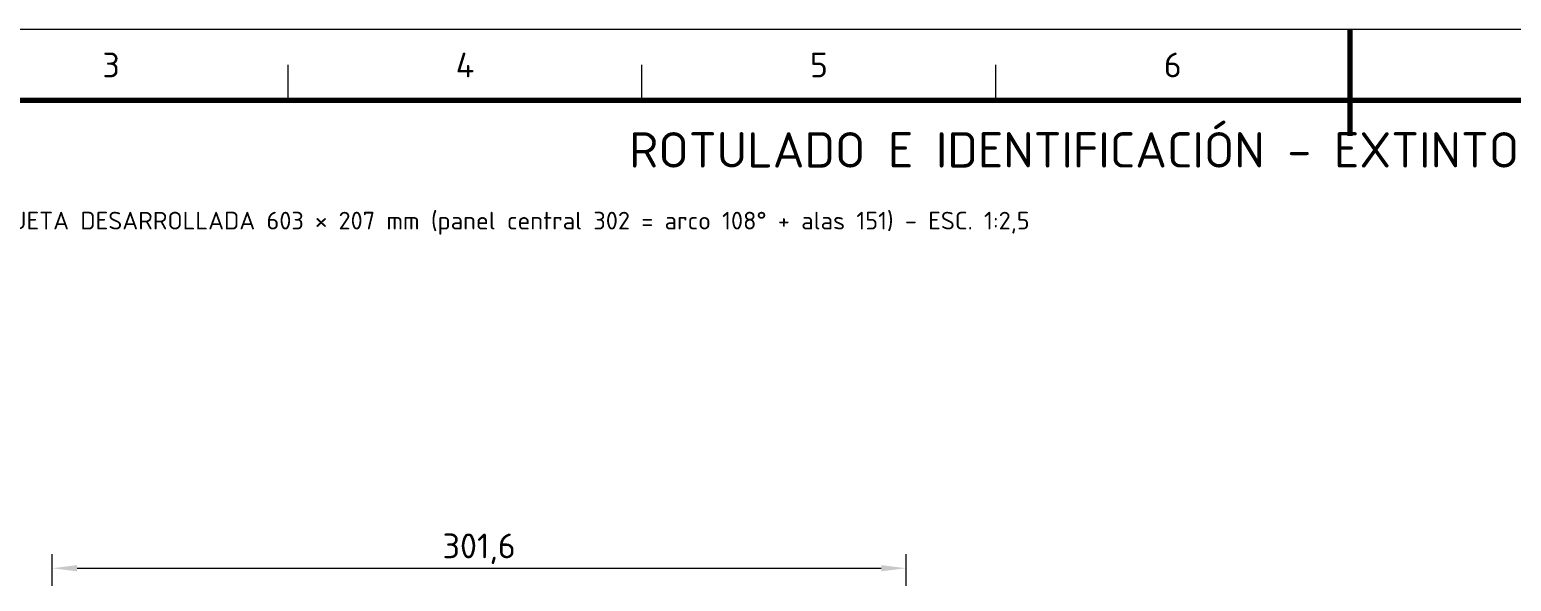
# Model space of a CAD drawing. Header units: millimetres. Extents: x 0 to 2382, y 0 to 420.
# Drawn here: x 1898.5 to 2107.8, y 342 to 420 of the extents above; entities that cross this region are included whole.
import ezdxf
from ezdxf.enums import TextEntityAlignment as Align

# ---------------------------------------------------------------- set-up
doc = ezdxf.new("R2010")
doc.units = ezdxf.units.MM
for name, color, linetype, lineweight in [('04-COTA', 3, 'CONTINUOUS', 18), ('06-TEXTO', 7, 'CONTINUOUS', 25), ('07-RECUADRO', 7, 'CONTINUOUS', 70), ('08-FINA', 5, 'CONTINUOUS', 18)]:
    doc.layers.add(name, color=color, linetype=linetype, lineweight=lineweight)
doc.styles.add('ISO3098', font='isocpeur.ttf')
doc.dimstyles.new('FLAMA-IRAM', dxfattribs={"dimtxt": 3.5, "dimasz": 3.5, "dimexe": 2, "dimexo": 1.5, "dimgap": 1, "dimtad": 1, "dimdec": 1, "dimtxsty": 'ISO3098', "dimblk": 'IRAM_FLECHA', "dimblk1": 'IRAM_FLECHA', "dimblk2": 'IRAM_FLECHA', "dimcen": 2.5, "dimclrd": 256, "dimclre": 256, "dimclrt": 256, "dimazin": 3, "dimtfac": 1, "dimtmove": 0, "dimatfit": 3, "dimlwd": 18, "dimlwe": 18})

# ---------------------------------------------------------------- blocks, each defined once
blk = doc.blocks.new('IRAM_FLECHA')
blk.add_solid([(0, 0), (-1, 0.125), (-1, -0.125)])

msp = doc.modelspace()

# ---------------------------------------------------------------- linework, layer by layer
at = {"layer": '07-RECUADRO'}
msp.add_line((2085, 420), (2085, 405), dxfattribs=at)
msp.add_lwpolyline([(1813, 10), (2372, 10), (2372, 410), (1813, 410)], close=True, dxfattribs=at)
at = {"layer": '08-FINA'}
for p, q in [((1935, 410), (1935, 415)), ((1985, 410), (1985, 415)), ((2035, 410), (2035, 415))]:
    msp.add_line(p, q, dxfattribs=at)
msp.add_lwpolyline([(1788, 0), (2382, 0), (2382, 420), (1788, 420)], close=True, dxfattribs=at)

# ---------------------------------------------------------------- texts
at = {"layer": '06-TEXTO', "style": 'ISO3098'}
for s, height, p in [('3', 3.5, (1910, 415)), ('4', 3.5, (1960, 415)), ('5', 3.5, (2010, 415)), ('6', 3.5, (2060, 415)), ('ROTULADO E IDENTIFICACIÓN - EXTINTOR ABC 50 KG SOBRE RUEDAS', 5, (2092.5, 403)), ('R1 ETIQUETA DESARROLLADA 603 × 207 mm (panel central 302 = arco 108° + alas 151) - ESC. 1:2,5', 2.5, (1962, 393))]:
    msp.add_text(s, height=height, dxfattribs=at).set_placement(p, align=Align.MIDDLE_CENTER)

# ---------------------------------------------------------------- dimensions: what is measured, and where the dimension line sits
at = {"layer": '04-COTA'}
msp.add_linear_dim(base=(1901.681, 343.862), p1=(1901.681, 339.862), p2=(2022.319, 339.862), dimstyle='FLAMA-IRAM', override={"dimlfac": 2.5}, dxfattribs=at).render()

doc.saveas('drawing.dxf')
